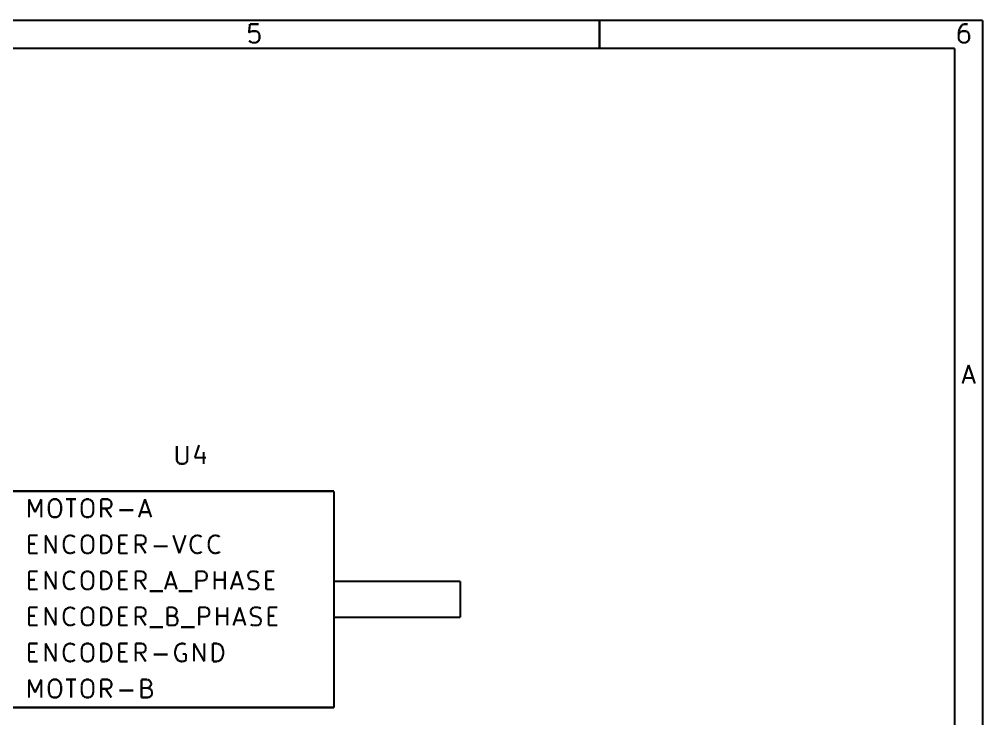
# Model space of a CAD drawing. Header units: millimetres. Extents: x 10 to 287, y 10 to 200.
# Drawn here: x 219.1 to 287.1, y 150.8 to 200.1 of the extents above; entities that cross this region are included whole.
import ezdxf

# ---------------------------------------------------------------- set-up
doc = ezdxf.new("R2010")
doc.units = ezdxf.units.MM
doc.layers.add('P', color=7, linetype='Continuous')

msp = doc.modelspace()

# ---------------------------------------------------------------- linework, layer by layer
at = {"layer": 'P', "const_width": 0.152}
for points in [[(286.985, 200.007), (10.001, 200.007)], [(235.373, 199.743), (235.303, 199.125)], [(235.991, 199.743), (235.373, 199.743)], [(259.997, 198.032), (259.997, 200.007)], [(285.538, 199.69), (285.503, 199.637)], [(285.679, 199.743), (285.538, 199.69)], [(285.926, 199.743), (285.679, 199.743)], [(286.985, 10.019), (286.985, 200.007)], [(235.303, 199.125), (235.373, 199.196)], [(235.373, 199.196), (235.514, 199.249)], [(235.514, 199.249), (235.814, 199.249)], [(235.814, 199.249), (235.938, 199.196)], [(235.938, 199.196), (235.991, 199.125)], [(235.991, 199.125), (236.044, 199.002)], [(236.044, 199.002), (236.044, 198.702)], [(285.362, 199.425), (285.291, 199.196)], [(285.291, 199.196), (285.291, 198.702)], [(285.362, 199.125), (285.291, 199.002)], [(285.503, 199.637), (285.362, 199.425)], [(285.415, 199.196), (285.362, 199.125)], [(285.538, 199.249), (285.415, 199.196)], [(285.803, 199.249), (285.538, 199.249)], [(285.926, 199.196), (285.803, 199.249)], [(285.979, 199.125), (285.926, 199.196)], [(286.032, 199.002), (285.979, 199.125)], [(286.032, 198.702), (286.032, 199.002)], [(235.373, 198.526), (235.303, 198.561)], [(235.514, 198.438), (235.373, 198.526)], [(235.814, 198.438), (235.514, 198.438)], [(235.938, 198.526), (235.814, 198.438)], [(235.991, 198.561), (235.938, 198.526)], [(236.044, 198.702), (235.991, 198.561)], [(285.291, 198.702), (285.362, 198.561)], [(285.362, 198.561), (285.415, 198.526)], [(285.415, 198.526), (285.538, 198.438)], [(285.538, 198.438), (285.803, 198.438)], [(285.803, 198.438), (285.926, 198.526)], [(285.926, 198.526), (285.979, 198.561)], [(285.979, 198.561), (286.032, 198.702)], [(285.009, 198.032), (11.977, 198.032)], [(285.009, 11.994), (285.009, 198.032)], [(285.574, 174.431), (285.997, 175.736)], [(285.997, 175.736), (286.438, 174.431)], [(285.679, 174.819), (286.314, 174.819)], [(230.223, 170.039), (230.223, 168.998)], [(230.964, 168.998), (230.964, 170.039)], [(231.793, 170.092), (231.493, 169.21)], [(231.493, 169.21), (232.287, 169.21)], [(232.11, 169.616), (232.11, 168.769)], [(230.223, 168.998), (230.293, 168.892)], [(230.293, 168.892), (230.346, 168.822)], [(230.346, 168.822), (230.47, 168.769)], [(230.47, 168.769), (230.699, 168.769)], [(230.699, 168.769), (230.84, 168.822)], [(230.84, 168.822), (230.911, 168.892)], [(230.911, 168.892), (230.964, 168.998)], [(241.3, 166.846), (218.44, 166.846)], [(241.3, 151.606), (241.3, 166.846)], [(219.816, 165.012), (219.816, 166.282)], [(219.816, 166.282), (220.239, 165.365)], [(220.239, 165.365), (220.68, 166.282)], [(220.68, 166.282), (220.68, 165.012)], [(221.209, 165.858), (221.28, 166.105)], [(221.209, 165.453), (221.209, 165.858)], [(221.28, 166.105), (221.386, 166.211)], [(221.386, 166.211), (221.509, 166.282)], [(221.509, 166.282), (221.774, 166.282)], [(221.774, 166.282), (221.862, 166.211)], [(221.862, 166.211), (221.985, 166.105)], [(221.985, 166.105), (222.074, 165.858)], [(222.074, 165.858), (222.074, 165.453)], [(222.426, 166.282), (223.132, 166.282)], [(222.779, 165.012), (222.779, 166.282)], [(223.52, 165.858), (223.573, 166.105)], [(223.52, 165.453), (223.52, 165.858)], [(223.573, 166.105), (223.696, 166.211)], [(223.696, 166.211), (223.82, 166.282)], [(223.82, 166.282), (224.049, 166.282)], [(224.049, 166.282), (224.173, 166.211)], [(224.173, 166.211), (224.296, 166.105)], [(224.296, 166.105), (224.349, 165.858)], [(224.349, 165.858), (224.349, 165.453)], [(224.896, 165.012), (224.896, 166.282)], [(224.896, 166.282), (225.372, 166.282)], [(225.372, 166.282), (225.496, 166.211)], [(225.496, 165.682), (225.372, 165.629)], [(225.496, 166.211), (225.566, 166.158)], [(225.566, 165.717), (225.496, 165.682)], [(225.566, 166.158), (225.619, 166.035)], [(225.619, 165.858), (225.566, 165.717)], [(225.619, 166.035), (225.619, 165.858)], [(227.559, 165.012), (227.983, 166.282)], [(227.983, 166.282), (228.424, 165.012)], [(221.28, 165.188), (221.209, 165.453)], [(221.386, 165.065), (221.28, 165.188)], [(221.509, 165.012), (221.386, 165.065)], [(221.774, 165.012), (221.509, 165.012)], [(221.862, 165.065), (221.774, 165.012)], [(221.985, 165.188), (221.862, 165.065)], [(222.074, 165.453), (221.985, 165.188)], [(223.573, 165.188), (223.52, 165.453)], [(223.696, 165.065), (223.573, 165.188)], [(223.82, 165.012), (223.696, 165.065)], [(224.049, 165.012), (223.82, 165.012)], [(224.173, 165.065), (224.049, 165.012)], [(224.296, 165.188), (224.173, 165.065)], [(224.349, 165.453), (224.296, 165.188)], [(225.372, 165.629), (224.896, 165.629)], [(225.619, 165.012), (225.196, 165.629)], [(226.166, 165.506), (227.154, 165.506)], [(227.683, 165.365), (228.3, 165.365)], [(219.816, 162.472), (219.816, 163.742)], [(219.816, 163.742), (220.416, 163.742)], [(220.98, 162.472), (220.98, 163.742)], [(220.98, 163.742), (221.686, 162.472)], [(221.686, 162.472), (221.686, 163.742)], [(222.356, 163.565), (222.479, 163.671)], [(222.479, 163.671), (222.656, 163.742)], [(222.656, 163.742), (222.779, 163.742)], [(222.779, 163.742), (222.956, 163.671)], [(222.956, 163.671), (223.044, 163.618)], [(223.573, 163.565), (223.696, 163.671)], [(223.696, 163.671), (223.82, 163.742)], [(223.82, 163.742), (224.049, 163.742)], [(224.049, 163.742), (224.173, 163.671)], [(224.173, 163.671), (224.296, 163.565)], [(224.896, 162.472), (224.896, 163.742)], [(224.896, 163.742), (225.196, 163.742)], [(225.196, 163.742), (225.372, 163.671)], [(225.372, 163.671), (225.496, 163.565)], [(226.166, 162.472), (226.166, 163.742)], [(226.166, 163.742), (226.766, 163.742)], [(227.33, 162.472), (227.33, 163.742)], [(227.33, 163.742), (227.806, 163.742)], [(227.806, 163.742), (227.912, 163.671)], [(227.912, 163.671), (227.983, 163.618)], [(229.976, 163.742), (230.399, 162.472)], [(230.399, 162.472), (230.84, 163.742)], [(231.316, 163.565), (231.44, 163.671)], [(231.44, 163.671), (231.616, 163.742)], [(231.616, 163.742), (231.722, 163.742)], [(231.722, 163.742), (231.916, 163.671)], [(231.916, 163.671), (231.969, 163.618)], [(232.586, 163.565), (232.71, 163.671)], [(232.71, 163.671), (232.886, 163.742)], [(232.886, 163.742), (232.992, 163.742)], [(232.992, 163.742), (233.204, 163.671)], [(233.204, 163.671), (233.239, 163.618)], [(219.816, 163.142), (220.239, 163.142)], [(222.25, 163.177), (222.303, 163.442)], [(222.25, 163.001), (222.25, 163.177)], [(222.303, 162.772), (222.25, 163.001)], [(222.303, 163.442), (222.356, 163.565)], [(223.52, 163.318), (223.573, 163.565)], [(223.52, 162.913), (223.52, 163.318)], [(224.296, 163.565), (224.349, 163.318)], [(224.349, 163.318), (224.349, 162.913)], [(225.496, 163.565), (225.566, 163.442)], [(225.566, 163.442), (225.619, 163.177)], [(225.619, 163.001), (225.566, 162.772)], [(225.619, 163.177), (225.619, 163.001)], [(226.166, 163.142), (226.589, 163.142)], [(227.806, 163.089), (227.33, 163.089)], [(228.036, 162.472), (227.63, 163.089)], [(227.912, 163.142), (227.806, 163.089)], [(227.983, 163.177), (227.912, 163.142)], [(227.983, 163.618), (228.036, 163.495)], [(228.036, 163.318), (227.983, 163.177)], [(228.036, 163.495), (228.036, 163.318)], [(228.6, 162.966), (229.57, 162.966)], [(231.193, 163.177), (231.246, 163.442)], [(231.193, 163.001), (231.193, 163.177)], [(231.246, 162.772), (231.193, 163.001)], [(231.246, 163.442), (231.316, 163.565)], [(232.463, 163.177), (232.516, 163.442)], [(232.463, 163.001), (232.463, 163.177)], [(232.516, 162.772), (232.463, 163.001)], [(232.516, 163.442), (232.586, 163.565)], [(220.416, 162.472), (219.816, 162.472)], [(222.356, 162.648), (222.303, 162.772)], [(222.479, 162.525), (222.356, 162.648)], [(222.656, 162.472), (222.479, 162.525)], [(222.779, 162.472), (222.656, 162.472)], [(222.956, 162.525), (222.779, 162.472)], [(223.044, 162.595), (222.956, 162.525)], [(223.573, 162.648), (223.52, 162.913)], [(223.696, 162.525), (223.573, 162.648)], [(223.82, 162.472), (223.696, 162.525)], [(224.049, 162.472), (223.82, 162.472)], [(224.173, 162.525), (224.049, 162.472)], [(224.296, 162.648), (224.173, 162.525)], [(224.349, 162.913), (224.296, 162.648)], [(225.196, 162.472), (224.896, 162.472)], [(225.372, 162.525), (225.196, 162.472)], [(225.496, 162.648), (225.372, 162.525)], [(225.566, 162.772), (225.496, 162.648)], [(226.766, 162.472), (226.166, 162.472)], [(231.316, 162.648), (231.246, 162.772)], [(231.44, 162.525), (231.316, 162.648)], [(231.616, 162.472), (231.44, 162.525)], [(231.722, 162.472), (231.616, 162.472)], [(231.916, 162.525), (231.722, 162.472)], [(231.969, 162.595), (231.916, 162.525)], [(232.586, 162.648), (232.516, 162.772)], [(232.71, 162.525), (232.586, 162.648)], [(232.886, 162.472), (232.71, 162.525)], [(232.992, 162.472), (232.886, 162.472)], [(233.204, 162.525), (232.992, 162.472)], [(233.239, 162.595), (233.204, 162.525)], [(219.816, 159.932), (219.816, 161.202)], [(219.816, 161.202), (220.416, 161.202)], [(220.98, 159.932), (220.98, 161.202)], [(220.98, 161.202), (221.686, 159.932)], [(221.686, 159.932), (221.686, 161.202)], [(222.303, 160.902), (222.356, 161.025)], [(222.356, 161.025), (222.479, 161.131)], [(222.479, 161.131), (222.656, 161.202)], [(222.656, 161.202), (222.779, 161.202)], [(222.779, 161.202), (222.956, 161.131)], [(222.956, 161.131), (223.044, 161.078)], [(223.52, 160.778), (223.573, 161.025)], [(223.573, 161.025), (223.696, 161.131)], [(223.696, 161.131), (223.82, 161.202)], [(223.82, 161.202), (224.049, 161.202)], [(224.049, 161.202), (224.173, 161.131)], [(224.173, 161.131), (224.296, 161.025)], [(224.296, 161.025), (224.349, 160.778)], [(224.896, 159.932), (224.896, 161.202)], [(224.896, 161.202), (225.196, 161.202)], [(225.196, 161.202), (225.372, 161.131)], [(225.372, 161.131), (225.496, 161.025)], [(225.496, 161.025), (225.566, 160.902)], [(226.166, 159.932), (226.166, 161.202)], [(226.166, 161.202), (226.766, 161.202)], [(227.33, 159.932), (227.33, 161.202)], [(227.33, 161.202), (227.806, 161.202)], [(227.806, 161.202), (227.912, 161.131)], [(227.912, 161.131), (227.983, 161.078)], [(227.983, 161.078), (228.036, 160.955)], [(228.036, 160.955), (228.036, 160.778)], [(229.394, 159.932), (229.799, 161.202)], [(229.799, 161.202), (230.223, 159.932)], [(231.616, 159.932), (231.616, 161.202)], [(231.616, 161.202), (232.11, 161.202)], [(232.11, 161.202), (232.234, 161.131)], [(232.234, 161.131), (232.287, 161.078)], [(232.287, 161.078), (232.339, 160.955)], [(232.339, 160.955), (232.339, 160.778)], [(232.886, 159.932), (232.886, 161.202)], [(233.609, 159.932), (233.609, 161.202)], [(234.033, 159.932), (234.474, 161.202)], [(234.474, 161.202), (234.879, 159.932)], [(235.25, 160.955), (235.303, 161.078)], [(235.25, 160.849), (235.25, 160.955)], [(235.303, 161.078), (235.356, 161.131)], [(235.356, 161.131), (235.479, 161.202)], [(235.479, 161.202), (235.779, 161.202)], [(235.779, 161.202), (235.973, 161.131)], [(236.52, 159.932), (236.52, 161.202)], [(236.52, 161.202), (237.102, 161.202)], [(219.816, 160.602), (220.239, 160.602)], [(222.25, 160.637), (222.303, 160.902)], [(222.25, 160.461), (222.25, 160.637)], [(222.303, 160.232), (222.25, 160.461)], [(223.52, 160.373), (223.52, 160.778)], [(223.573, 160.108), (223.52, 160.373)], [(224.349, 160.373), (224.296, 160.108)], [(224.349, 160.778), (224.349, 160.373)], [(225.566, 160.902), (225.619, 160.637)], [(225.619, 160.461), (225.566, 160.232)], [(225.619, 160.637), (225.619, 160.461)], [(226.166, 160.602), (226.589, 160.602)], [(227.806, 160.549), (227.33, 160.549)], [(228.036, 159.932), (227.63, 160.549)], [(227.912, 160.602), (227.806, 160.549)], [(227.983, 160.637), (227.912, 160.602)], [(228.036, 160.778), (227.983, 160.637)], [(229.482, 160.285), (230.099, 160.285)], [(232.11, 160.549), (231.616, 160.549)], [(232.234, 160.602), (232.11, 160.549)], [(232.287, 160.637), (232.234, 160.602)], [(232.339, 160.778), (232.287, 160.637)], [(232.886, 160.602), (233.609, 160.602)], [(234.156, 160.285), (234.774, 160.285)], [(235.303, 160.726), (235.25, 160.849)], [(235.356, 160.637), (235.303, 160.726)], [(235.479, 160.602), (235.356, 160.637)], [(235.744, 160.549), (235.479, 160.602)], [(235.832, 160.461), (235.744, 160.549)], [(235.92, 160.426), (235.832, 160.461)], [(235.973, 160.285), (235.92, 160.426)], [(235.973, 160.161), (235.973, 160.285)], [(236.52, 160.602), (236.926, 160.602)], [(241.3, 160.496), (241.3, 157.956)], [(250.19, 160.496), (241.3, 160.496)], [(250.19, 157.956), (250.19, 160.496)], [(220.416, 159.932), (219.816, 159.932)], [(222.356, 160.108), (222.303, 160.232)], [(222.479, 159.985), (222.356, 160.108)], [(222.656, 159.932), (222.479, 159.985)], [(222.779, 159.932), (222.656, 159.932)], [(222.956, 159.985), (222.779, 159.932)], [(223.044, 160.055), (222.956, 159.985)], [(223.696, 159.985), (223.573, 160.108)], [(223.82, 159.932), (223.696, 159.985)], [(224.049, 159.932), (223.82, 159.932)], [(224.173, 159.985), (224.049, 159.932)], [(224.296, 160.108), (224.173, 159.985)], [(225.196, 159.932), (224.896, 159.932)], [(225.372, 159.985), (225.196, 159.932)], [(225.496, 160.108), (225.372, 159.985)], [(225.566, 160.232), (225.496, 160.108)], [(226.766, 159.932), (226.166, 159.932)], [(228.3, 159.808), (229.253, 159.808)], [(230.346, 159.808), (231.316, 159.808)], [(235.25, 159.985), (235.426, 159.932)], [(235.426, 159.932), (235.744, 159.932)], [(235.744, 159.932), (235.832, 159.985)], [(235.832, 159.985), (235.92, 160.055)], [(235.92, 160.055), (235.973, 160.161)], [(237.102, 159.932), (236.52, 159.932)], [(219.816, 157.392), (219.816, 158.662)], [(219.816, 158.662), (220.416, 158.662)], [(220.98, 157.392), (220.98, 158.662)], [(220.98, 158.662), (221.686, 157.392)], [(221.686, 157.392), (221.686, 158.662)], [(222.25, 158.097), (222.303, 158.362)], [(222.303, 158.362), (222.356, 158.485)], [(222.356, 158.485), (222.479, 158.591)], [(222.479, 158.591), (222.656, 158.662)], [(222.656, 158.662), (222.779, 158.662)], [(222.779, 158.662), (222.956, 158.591)], [(222.956, 158.591), (223.044, 158.538)], [(223.52, 158.238), (223.573, 158.485)], [(223.52, 157.833), (223.52, 158.238)], [(223.573, 158.485), (223.696, 158.591)], [(223.696, 158.591), (223.82, 158.662)], [(223.82, 158.662), (224.049, 158.662)], [(224.049, 158.662), (224.173, 158.591)], [(224.173, 158.591), (224.296, 158.485)], [(224.296, 158.485), (224.349, 158.238)], [(224.349, 158.238), (224.349, 157.833)], [(224.896, 157.392), (224.896, 158.662)], [(224.896, 158.662), (225.196, 158.662)], [(225.196, 158.662), (225.372, 158.591)], [(225.372, 158.591), (225.496, 158.485)], [(225.496, 158.485), (225.566, 158.362)], [(225.566, 158.362), (225.619, 158.097)], [(226.166, 157.392), (226.166, 158.662)], [(226.166, 158.662), (226.766, 158.662)], [(227.33, 157.392), (227.33, 158.662)], [(227.33, 158.662), (227.806, 158.662)], [(227.806, 158.662), (227.912, 158.591)], [(227.912, 158.591), (227.983, 158.538)], [(227.983, 158.538), (228.036, 158.415)], [(228.036, 158.238), (227.983, 158.097)], [(228.036, 158.415), (228.036, 158.238)], [(229.57, 157.392), (229.57, 158.662)], [(229.57, 158.662), (229.976, 158.662)], [(229.976, 158.662), (230.099, 158.591)], [(230.099, 158.591), (230.17, 158.538)], [(230.17, 158.538), (230.223, 158.415)], [(230.223, 158.309), (230.17, 158.186)], [(230.223, 158.415), (230.223, 158.309)], [(231.793, 157.392), (231.793, 158.662)], [(231.793, 158.662), (232.287, 158.662)], [(232.287, 158.662), (232.41, 158.591)], [(232.41, 158.591), (232.463, 158.538)], [(232.463, 158.538), (232.516, 158.415)], [(232.516, 158.238), (232.463, 158.097)], [(232.516, 158.415), (232.516, 158.238)], [(233.063, 157.392), (233.063, 158.662)], [(233.786, 157.392), (233.786, 158.662)], [(234.209, 157.392), (234.65, 158.662)], [(234.65, 158.662), (235.056, 157.392)], [(235.426, 158.415), (235.479, 158.538)], [(235.426, 158.309), (235.426, 158.415)], [(235.479, 158.186), (235.426, 158.309)], [(235.479, 158.538), (235.532, 158.591)], [(235.532, 158.591), (235.656, 158.662)], [(235.656, 158.662), (235.973, 158.662)], [(235.973, 158.662), (236.149, 158.591)], [(236.696, 157.392), (236.696, 158.662)], [(236.696, 158.662), (237.314, 158.662)], [(219.816, 158.062), (220.239, 158.062)], [(222.25, 157.921), (222.25, 158.097)], [(222.303, 157.692), (222.25, 157.921)], [(222.356, 157.568), (222.303, 157.692)], [(222.479, 157.445), (222.356, 157.568)], [(223.573, 157.568), (223.52, 157.833)], [(223.696, 157.445), (223.573, 157.568)], [(224.296, 157.568), (224.173, 157.445)], [(224.349, 157.833), (224.296, 157.568)], [(225.496, 157.568), (225.372, 157.445)], [(225.566, 157.692), (225.496, 157.568)], [(225.619, 157.921), (225.566, 157.692)], [(225.619, 158.097), (225.619, 157.921)], [(226.166, 158.062), (226.589, 158.062)], [(227.806, 158.009), (227.33, 158.009)], [(228.036, 157.392), (227.63, 158.009)], [(227.912, 158.062), (227.806, 158.009)], [(227.983, 158.097), (227.912, 158.062)], [(229.976, 158.062), (229.57, 158.062)], [(230.099, 158.097), (229.976, 158.062)], [(229.976, 158.062), (230.17, 158.009)], [(230.17, 158.186), (230.099, 158.097)], [(230.17, 158.009), (230.223, 157.921)], [(230.223, 157.921), (230.276, 157.833)], [(230.276, 157.621), (230.223, 157.515)], [(230.276, 157.833), (230.276, 157.621)], [(232.287, 158.009), (231.793, 158.009)], [(232.41, 158.062), (232.287, 158.009)], [(232.463, 158.097), (232.41, 158.062)], [(233.063, 158.062), (233.786, 158.062)], [(234.333, 157.745), (234.95, 157.745)], [(235.532, 158.097), (235.479, 158.186)], [(235.656, 158.062), (235.532, 158.097)], [(235.92, 158.009), (235.656, 158.062)], [(236.044, 157.921), (235.92, 158.009)], [(236.097, 157.886), (236.044, 157.921)], [(236.149, 157.745), (236.097, 157.886)], [(236.097, 157.515), (236.149, 157.621)], [(236.149, 157.621), (236.149, 157.745)], [(236.696, 158.062), (237.102, 158.062)], [(241.3, 157.956), (250.19, 157.956)], [(220.416, 157.392), (219.816, 157.392)], [(222.656, 157.392), (222.479, 157.445)], [(222.779, 157.392), (222.656, 157.392)], [(222.956, 157.445), (222.779, 157.392)], [(223.044, 157.515), (222.956, 157.445)], [(223.82, 157.392), (223.696, 157.445)], [(224.049, 157.392), (223.82, 157.392)], [(224.173, 157.445), (224.049, 157.392)], [(225.196, 157.392), (224.896, 157.392)], [(225.372, 157.445), (225.196, 157.392)], [(226.766, 157.392), (226.166, 157.392)], [(228.3, 157.268), (229.253, 157.268)], [(230.046, 157.392), (229.57, 157.392)], [(230.17, 157.445), (230.046, 157.392)], [(230.223, 157.515), (230.17, 157.445)], [(230.523, 157.268), (231.493, 157.268)], [(235.426, 157.445), (235.603, 157.392)], [(235.603, 157.392), (235.92, 157.392)], [(235.92, 157.392), (236.044, 157.445)], [(236.044, 157.445), (236.097, 157.515)], [(237.314, 157.392), (236.696, 157.392)], [(219.816, 154.852), (219.816, 156.122)], [(219.816, 156.122), (220.416, 156.122)], [(219.816, 155.522), (220.239, 155.522)], [(220.98, 154.852), (220.98, 156.122)], [(220.98, 156.122), (221.686, 154.852)], [(221.686, 154.852), (221.686, 156.122)], [(222.25, 155.557), (222.303, 155.822)], [(222.25, 155.381), (222.25, 155.557)], [(222.303, 155.822), (222.356, 155.945)], [(222.356, 155.945), (222.479, 156.051)], [(222.479, 156.051), (222.656, 156.122)], [(222.656, 156.122), (222.779, 156.122)], [(222.779, 156.122), (222.956, 156.051)], [(222.956, 156.051), (223.044, 155.998)], [(223.52, 155.698), (223.573, 155.945)], [(223.52, 155.293), (223.52, 155.698)], [(223.573, 155.945), (223.696, 156.051)], [(223.696, 156.051), (223.82, 156.122)], [(223.82, 156.122), (224.049, 156.122)], [(224.049, 156.122), (224.173, 156.051)], [(224.173, 156.051), (224.296, 155.945)], [(224.296, 155.945), (224.349, 155.698)], [(224.349, 155.698), (224.349, 155.293)], [(224.896, 154.852), (224.896, 156.122)], [(224.896, 156.122), (225.196, 156.122)], [(225.196, 156.122), (225.372, 156.051)], [(225.372, 156.051), (225.496, 155.945)], [(225.496, 155.945), (225.566, 155.822)], [(225.566, 155.822), (225.619, 155.557)], [(225.619, 155.557), (225.619, 155.381)], [(226.166, 154.852), (226.166, 156.122)], [(226.166, 156.122), (226.766, 156.122)], [(226.166, 155.522), (226.589, 155.522)], [(227.33, 154.852), (227.33, 156.122)], [(227.33, 156.122), (227.806, 156.122)], [(227.806, 156.122), (227.912, 156.051)], [(227.912, 155.522), (227.806, 155.469)], [(227.912, 156.051), (227.983, 155.998)], [(227.983, 155.557), (227.912, 155.522)], [(227.983, 155.998), (228.036, 155.875)], [(228.036, 155.698), (227.983, 155.557)], [(228.036, 155.875), (228.036, 155.698)], [(230.17, 155.822), (230.099, 155.557)], [(230.099, 155.557), (230.099, 155.381)], [(230.223, 155.945), (230.17, 155.822)], [(230.346, 156.051), (230.223, 155.945)], [(230.523, 156.122), (230.346, 156.051)], [(230.699, 156.122), (230.523, 156.122)], [(230.84, 156.051), (230.699, 156.122)], [(231.44, 154.852), (231.44, 156.122)], [(231.44, 156.122), (232.163, 154.852)], [(232.163, 154.852), (232.163, 156.122)], [(232.763, 154.852), (232.763, 156.122)], [(232.763, 156.122), (233.063, 156.122)], [(233.063, 156.122), (233.239, 156.051)], [(233.239, 156.051), (233.38, 155.945)], [(233.38, 155.945), (233.433, 155.822)], [(233.433, 155.822), (233.504, 155.557)], [(233.504, 155.557), (233.504, 155.381)], [(220.416, 154.852), (219.816, 154.852)], [(222.303, 155.152), (222.25, 155.381)], [(222.356, 155.028), (222.303, 155.152)], [(222.479, 154.905), (222.356, 155.028)], [(222.656, 154.852), (222.479, 154.905)], [(222.779, 154.852), (222.656, 154.852)], [(222.956, 154.905), (222.779, 154.852)], [(223.044, 154.975), (222.956, 154.905)], [(223.573, 155.028), (223.52, 155.293)], [(223.696, 154.905), (223.573, 155.028)], [(223.82, 154.852), (223.696, 154.905)], [(224.049, 154.852), (223.82, 154.852)], [(224.173, 154.905), (224.049, 154.852)], [(224.296, 155.028), (224.173, 154.905)], [(224.349, 155.293), (224.296, 155.028)], [(225.196, 154.852), (224.896, 154.852)], [(225.372, 154.905), (225.196, 154.852)], [(225.496, 155.028), (225.372, 154.905)], [(225.566, 155.152), (225.496, 155.028)], [(225.619, 155.381), (225.566, 155.152)], [(226.766, 154.852), (226.166, 154.852)], [(227.806, 155.469), (227.33, 155.469)], [(228.036, 154.852), (227.63, 155.469)], [(228.6, 155.346), (229.57, 155.346)], [(230.099, 155.381), (230.17, 155.152)], [(230.17, 155.152), (230.223, 155.028)], [(230.223, 155.028), (230.346, 154.905)], [(230.346, 154.905), (230.523, 154.852)], [(230.523, 154.852), (230.646, 154.852)], [(230.875, 155.381), (230.646, 155.381)], [(230.646, 154.852), (230.84, 154.905)], [(230.84, 154.905), (230.875, 154.975)], [(230.875, 154.975), (230.875, 155.381)], [(233.063, 154.852), (232.763, 154.852)], [(233.239, 154.905), (233.063, 154.852)], [(233.38, 155.028), (233.239, 154.905)], [(233.433, 155.152), (233.38, 155.028)], [(233.504, 155.381), (233.433, 155.152)], [(219.816, 152.312), (219.816, 153.582)], [(219.816, 153.582), (220.239, 152.665)], [(220.239, 152.665), (220.68, 153.582)], [(220.68, 153.582), (220.68, 152.312)], [(221.28, 153.405), (221.386, 153.511)], [(221.386, 153.511), (221.509, 153.582)], [(221.509, 153.582), (221.774, 153.582)], [(221.774, 153.582), (221.862, 153.511)], [(221.862, 153.511), (221.985, 153.405)], [(222.426, 153.582), (223.132, 153.582)], [(222.779, 152.312), (222.779, 153.582)], [(223.573, 153.405), (223.696, 153.511)], [(223.696, 153.511), (223.82, 153.582)], [(223.82, 153.582), (224.049, 153.582)], [(224.049, 153.582), (224.173, 153.511)], [(224.173, 153.511), (224.296, 153.405)], [(224.896, 152.312), (224.896, 153.582)], [(224.896, 153.582), (225.372, 153.582)], [(225.372, 153.582), (225.496, 153.511)], [(225.496, 153.511), (225.566, 153.458)], [(225.566, 153.458), (225.619, 153.335)], [(227.736, 152.312), (227.736, 153.582)], [(227.736, 153.582), (228.159, 153.582)], [(228.159, 153.582), (228.3, 153.511)], [(228.3, 153.511), (228.335, 153.458)], [(228.335, 153.458), (228.424, 153.335)], [(221.209, 153.158), (221.28, 153.405)], [(221.209, 152.753), (221.209, 153.158)], [(221.985, 153.405), (222.074, 153.158)], [(222.074, 153.158), (222.074, 152.753)], [(223.52, 153.158), (223.573, 153.405)], [(223.52, 152.753), (223.52, 153.158)], [(224.296, 153.405), (224.349, 153.158)], [(224.349, 153.158), (224.349, 152.753)], [(225.372, 152.929), (224.896, 152.929)], [(225.619, 152.312), (225.196, 152.929)], [(225.496, 152.982), (225.372, 152.929)], [(225.566, 153.017), (225.496, 152.982)], [(225.619, 153.158), (225.566, 153.017)], [(225.619, 153.335), (225.619, 153.158)], [(226.166, 152.806), (227.154, 152.806)], [(228.159, 152.982), (227.736, 152.982)], [(228.3, 153.017), (228.159, 152.982)], [(228.159, 152.982), (228.335, 152.929)], [(228.335, 153.106), (228.3, 153.017)], [(228.424, 153.229), (228.335, 153.106)], [(228.335, 152.929), (228.424, 152.841)], [(228.424, 153.335), (228.424, 153.229)], [(228.424, 152.841), (228.477, 152.753)], [(221.28, 152.488), (221.209, 152.753)], [(221.386, 152.365), (221.28, 152.488)], [(221.509, 152.312), (221.386, 152.365)], [(221.774, 152.312), (221.509, 152.312)], [(221.862, 152.365), (221.774, 152.312)], [(221.985, 152.488), (221.862, 152.365)], [(222.074, 152.753), (221.985, 152.488)], [(223.573, 152.488), (223.52, 152.753)], [(223.696, 152.365), (223.573, 152.488)], [(223.82, 152.312), (223.696, 152.365)], [(224.049, 152.312), (223.82, 152.312)], [(224.173, 152.365), (224.049, 152.312)], [(224.296, 152.488), (224.173, 152.365)], [(224.349, 152.753), (224.296, 152.488)], [(228.212, 152.312), (227.736, 152.312)], [(228.335, 152.365), (228.212, 152.312)], [(228.424, 152.435), (228.335, 152.365)], [(228.477, 152.541), (228.424, 152.435)], [(228.477, 152.753), (228.477, 152.541)], [(218.44, 151.606), (241.3, 151.606)]]:
    msp.add_lwpolyline(points, dxfattribs=at)

doc.saveas('drawing.dxf')
